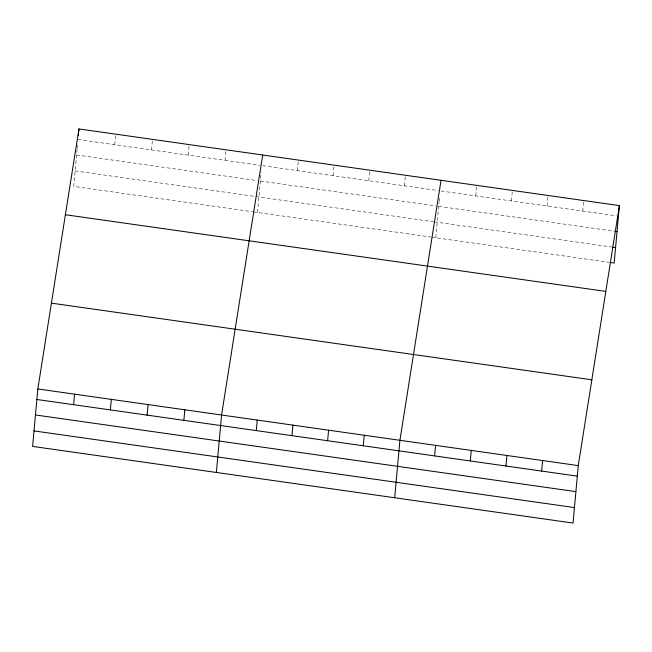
<?xml version="1.0" encoding="UTF-8"?>
<svg xmlns="http://www.w3.org/2000/svg" width="652" height="652" viewBox="0 0 652 652"><rect width="100%" height="100%" fill="white"/><g stroke="black" fill="none" stroke-linecap="round" stroke-linejoin="round"><path stroke-width="0.49" stroke-dasharray="3.26 2.44" d="M77.123 149.161L73.733 186.399L252.52 211.753M77.213 148.191L77.564 144.32M114.752 144.695L115.714 134.157M151.5 149.911L152.462 139.373M188.257 155.119L189.21 144.581M225.005 160.335L225.959 149.797M257.483 212.462L261.134 172.315M297.418 170.604L298.38 160.066M333.09 175.665L334.052 165.127M368.763 180.726L369.717 170.188M404.427 185.779L405.389 175.249M435.829 237.752L439.041 202.454M439.13 201.484L439.481 197.613M475.764 195.902L476.726 185.364M511.437 200.963L512.39 190.425M547.101 206.024L548.063 195.486M582.774 211.077L583.727 200.539M78.004 139.487L259.765 165.266M262.74 165.69L438.111 190.563M441.086 190.987L616.458 215.861M76.594 154.964L257.361 180.604M260.344 181.028L435.715 205.902M438.69 206.325L614.062 231.199M75.143 170.914L254.916 196.415M255.91 196.554L433.27 221.713M434.265 221.851L611.617 247.01M253.514 211.9L430.874 237.051M431.86 237.198L609.221 262.348"/><path stroke-width="0.98" d="M37.832 388.951L32.6 446.4L573.035 523.051L578.267 465.601L619.4 205.6L78.965 128.949L37.832 388.951L578.267 465.601M78.354 135.649L78.525 133.733M78.705 131.818L78.965 128.949M73.619 404.696L74.581 394.158M110.367 409.912L111.329 399.374M147.116 415.12L148.077 404.582M183.872 420.336L184.826 409.798M216.35 472.464L221.574 415.014L262.715 155.013M256.285 430.605L257.247 420.067M291.957 435.666L292.911 425.128M327.622 440.728L328.584 430.19M363.294 445.789L364.256 435.251M394.696 497.761L399.92 440.304L441.054 180.302M434.631 455.903L435.593 445.365M470.304 460.964L471.257 450.426M505.968 466.025L506.93 455.487M541.641 471.078L542.594 460.54M619.4 205.6L614.168 263.049L610.207 262.487M615.048 231.338L617.028 231.623M612.611 247.149L615.578 247.573M65.387 214.744L605.822 291.403M51.402 303.147L591.837 379.806M36.871 399.489L577.305 476.139M35.461 414.965L575.895 491.624M34.01 430.915L574.445 507.574"/></g></svg>
